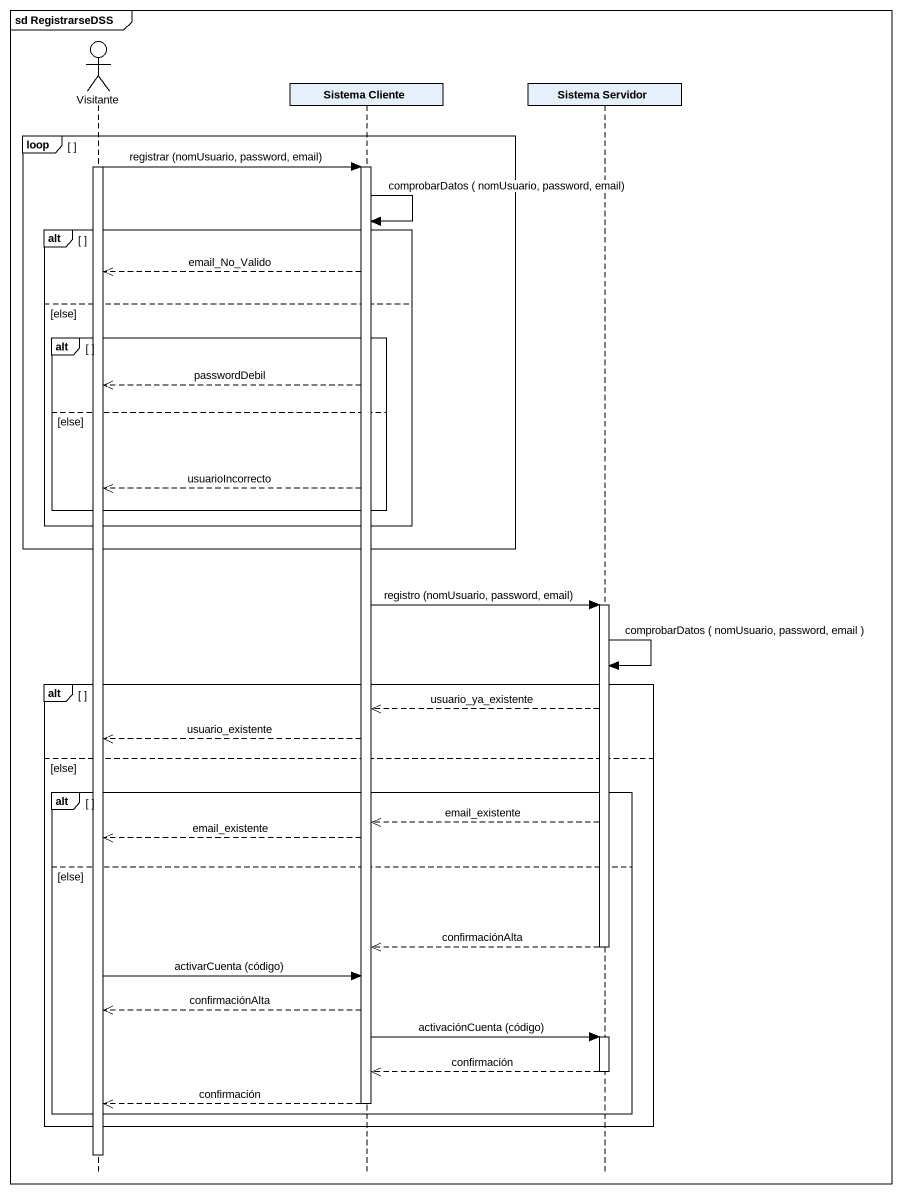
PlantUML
@startuml
mainframe sd RegistrarseDSS
hide footbox
actor Visitante
participant "Sistema Cliente" as Sistema_Cliente
participant "Sistema Servidor" as Sistema_Servidor

loop
  activate Visitante
  Visitante -> Sistema_Cliente : registrar (nomUsuario, password, email)
  activate Sistema_Cliente
  Sistema_Cliente -> Sistema_Cliente : comprobarDatos ( nomUsuario, password, email)
  alt
    Sistema_Cliente -->> Visitante : email_No_Valido
  else else
    alt
      Sistema_Cliente -->> Visitante : passwordDebil
    else else
      Sistema_Cliente -->> Visitante : usuarioIncorrecto
    end
  end
end
Sistema_Cliente -> Sistema_Servidor : registro (nomUsuario, password, email)
activate Sistema_Servidor
Sistema_Servidor -> Sistema_Servidor : comprobarDatos ( nomUsuario, password, email )
alt
  Sistema_Servidor -->> Sistema_Cliente : usuario_ya_existente
  Sistema_Cliente -->> Visitante : usuario_existente
else else
  alt
    Sistema_Servidor -->> Sistema_Cliente : email_existente
    Sistema_Cliente -->> Visitante : email_existente
  else else
    Sistema_Servidor -->> Sistema_Cliente : confirmaciónAlta
    deactivate Sistema_Servidor
    Visitante -> Sistema_Cliente : activarCuenta (código)
    Sistema_Cliente -->> Visitante : confirmaciónAlta
    Sistema_Cliente -> Sistema_Servidor : activaciónCuenta (código)
    activate Sistema_Servidor
    Sistema_Servidor -->> Sistema_Cliente : confirmación
    deactivate Sistema_Servidor
    Sistema_Cliente -->> Visitante : confirmación
    deactivate Sistema_Cliente
  end
end
deactivate Visitante
@enduml
